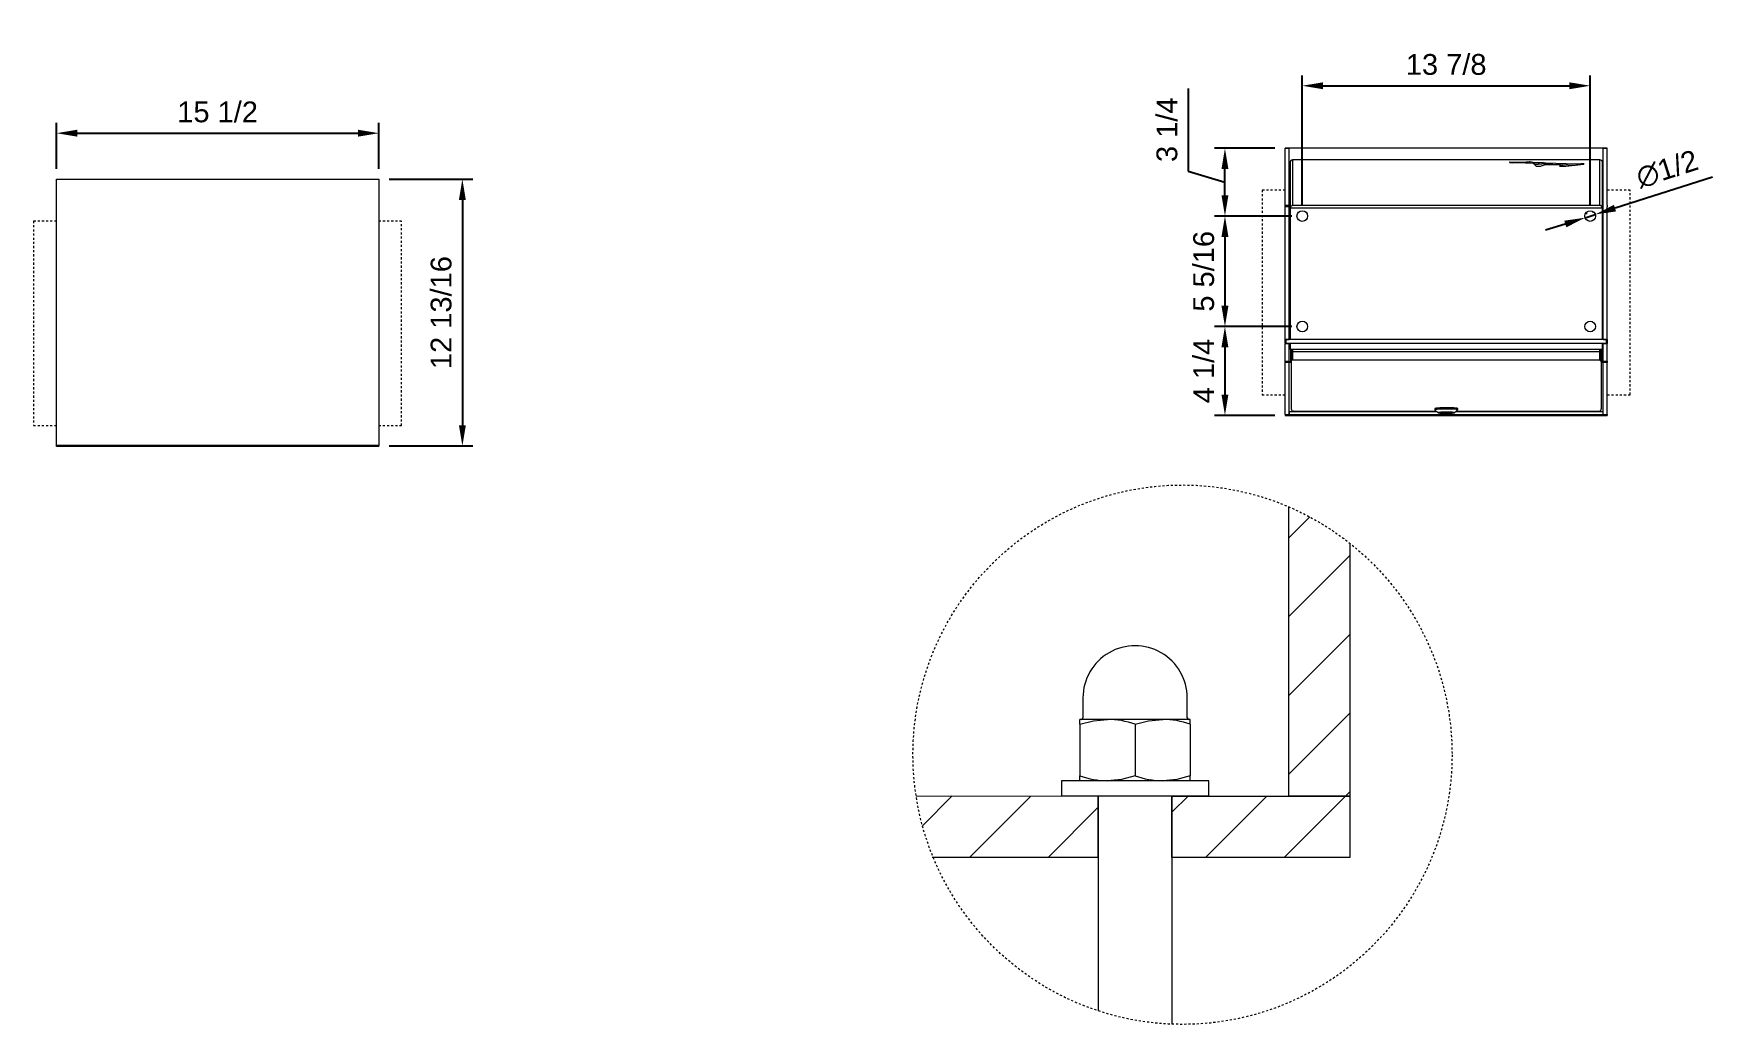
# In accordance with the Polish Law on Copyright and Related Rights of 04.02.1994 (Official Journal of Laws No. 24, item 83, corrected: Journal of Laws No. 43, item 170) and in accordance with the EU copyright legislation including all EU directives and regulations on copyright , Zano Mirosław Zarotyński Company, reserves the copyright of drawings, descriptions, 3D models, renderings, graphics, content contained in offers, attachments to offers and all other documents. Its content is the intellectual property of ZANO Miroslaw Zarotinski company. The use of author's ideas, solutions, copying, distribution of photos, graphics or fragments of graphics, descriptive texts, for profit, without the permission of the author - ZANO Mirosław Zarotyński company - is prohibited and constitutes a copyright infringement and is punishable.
# Model space of a CAD drawing. Header units: inches. Extents: x -3 to 170, y -19 to 107.
# Drawn here: x 2.7 to 83.6, y -19.3 to 28.4 of the extents above; entities that cross this region are included whole.
import ezdxf

# ---------------------------------------------------------------- set-up
doc = ezdxf.new("R2010")
doc.units = ezdxf.units.IN
doc.header["$PDSIZE"] = -1
doc.linetypes.add('HIDDEN', pattern=[1.905, 1.27, -0.635])
for name, color, linetype, lineweight in [('ZANO_R', 7, 'Continuous', 0), ('ZANO_R_przerywana', 250, 'HIDDEN', 0), ('ZANO_W', 1, 'Continuous', 0)]:
    doc.layers.add(name, color=color, linetype=linetype, lineweight=lineweight)
doc.styles.get("Standard").update_dxf_attribs({"font": 'ARIALUNI.TTF'})
doc.dimstyles.new('amerykanie', dxfattribs={"dimtxt": 50, "dimasz": 50, "dimexe": 0.5, "dimexo": 0.5, "dimgap": 1, "dimtad": 1, "dimdec": 0, "dimzin": 0, "dimlunit": 5, "dimtxsty": 'Standard', "dimcen": 0.09, "dimclrd": 1, "dimclre": 1, "dimclrt": 1, "dimazin": 0, "dimtfac": 1, "dimtdec": 0, "dimtmove": 0, "dimatfit": 3, "dimfxl": 1, "dimtzin": 0, "dimarcsym": 1})

# ---------------------------------------------------------------- blocks, each defined once
blk = doc.blocks.new('*D405')
at = {"layer": 'Defpoints', "color": 0}
for p in [(19.366, 23.595), (3.85, 21.38), (19.366, 21.38)]:
    blk.add_point(p, dxfattribs=at)
at = {"layer": 'ZANO_W', "color": 1, "lineweight": -2}
for p, q in [((3.85, 21.88), (3.85, 24.095)), ((4.85, 23.595), (18.366, 23.595)), ((19.366, 21.88), (19.366, 24.095))]:
    blk.add_line(p, q, dxfattribs=at)
at = {"layer": 'ZANO_W', "color": 1}
for points in [[(4.85, 23.762), (4.85, 23.429), (3.85, 23.595)], [(18.366, 23.429), (18.366, 23.762), (19.366, 23.595)]]:
    blk.add_solid(points, dxfattribs=at)
at = {"layer": 'ZANO_W', "color": 1, "insert": (11.608, 24.614), "char_height": 1, "attachment_point": 5}
blk.add_mtext('15 1/2', dxfattribs=at)
blk = doc.blocks.new('*D406')
at = {"layer": 'Defpoints', "color": 0}
for p in [(19.366, 21.38), (19.366, 8.544), (23.392, 8.544)]:
    blk.add_point(p, dxfattribs=at)
at = {"layer": 'ZANO_W', "color": 1, "lineweight": -2}
for p, q in [((19.866, 21.38), (23.892, 21.38)), ((23.392, 20.38), (23.392, 9.544)), ((19.866, 8.544), (23.892, 8.544))]:
    blk.add_line(p, q, dxfattribs=at)
at = {"layer": 'ZANO_W', "color": 1}
for points in [[(23.559, 20.38), (23.225, 20.38), (23.392, 21.38)], [(23.225, 9.544), (23.559, 9.544), (23.392, 8.544)]]:
    blk.add_solid(points, dxfattribs=at)
at = {"layer": 'ZANO_W', "color": 1, "insert": (22.373, 14.962), "char_height": 1, "attachment_point": 5, "rotation": 90}
blk.add_mtext('12 13/16', dxfattribs=at)
blk = doc.blocks.new('*D407')
at = {"layer": 'Defpoints', "color": 0}
for p in [(77.687, 25.878), (63.831, 19.607), (77.687, 19.607)]:
    blk.add_point(p, dxfattribs=at)
at = {"layer": 'ZANO_W', "color": 1, "lineweight": -2}
for p, q in [((63.831, 20.107), (63.831, 26.378)), ((64.831, 25.878), (76.687, 25.878)), ((77.687, 20.107), (77.687, 26.378))]:
    blk.add_line(p, q, dxfattribs=at)
at = {"layer": 'ZANO_W', "color": 1}
for points in [[(64.831, 26.044), (64.831, 25.711), (63.831, 25.878)], [(76.687, 25.711), (76.687, 26.044), (77.687, 25.878)]]:
    blk.add_solid(points, dxfattribs=at)
at = {"layer": 'ZANO_W', "color": 1, "insert": (70.759, 26.897), "char_height": 1, "attachment_point": 5}
blk.add_mtext('13 7/8', dxfattribs=at)
blk = doc.blocks.new('*D408')
at = {"layer": 'Defpoints', "color": 0}
for p in [(77.447, 19.529), (77.935, 19.685)]:
    blk.add_point(p, dxfattribs=at)
at = {"layer": 'ZANO_W', "color": 1, "lineweight": -2}
for p, q in [((83.577, 21.487), (78.887, 19.989)), ((77.447, 19.529), (77.935, 19.685)), ((76.494, 19.225), (75.542, 18.921))]:
    blk.add_line(p, q, dxfattribs=at)
at = {"layer": 'ZANO_W', "color": 1}
for points in [[(76.545, 19.066), (76.444, 19.384), (77.447, 19.529)], [(78.836, 20.148), (78.938, 19.831), (77.935, 19.685)]]:
    blk.add_solid(points, dxfattribs=at)
at = {"layer": 'ZANO_W', "color": 1, "insert": (81.399, 21.861), "char_height": 1, "attachment_point": 5, "rotation": 17.7088}
blk.add_mtext('∅1/2', dxfattribs=at)
blk = doc.blocks.new('*D409')
at = {"layer": 'Defpoints', "color": 0}
for p in [(63.831, 19.607), (60.107, 14.292), (63.828, 14.292)]:
    blk.add_point(p, dxfattribs=at)
at = {"layer": 'ZANO_W', "color": 1, "lineweight": -2}
for p, q in [((63.331, 19.607), (59.607, 19.607)), ((60.107, 18.607), (60.107, 15.292)), ((63.328, 14.292), (59.607, 14.292))]:
    blk.add_line(p, q, dxfattribs=at)
at = {"layer": 'ZANO_W', "color": 1}
for points in [[(60.274, 18.607), (59.94, 18.607), (60.107, 19.607)], [(59.94, 15.292), (60.274, 15.292), (60.107, 14.292)]]:
    blk.add_solid(points, dxfattribs=at)
at = {"layer": 'ZANO_W', "color": 1, "insert": (59.088, 16.949), "char_height": 1, "attachment_point": 5, "rotation": 90}
blk.add_mtext('5 5/16', dxfattribs=at)
blk = doc.blocks.new('*D410')
at = {"layer": 'Defpoints', "color": 0}
for p in [(63.831, 14.292), (60.107, 10.015), (63.004, 10.015)]:
    blk.add_point(p, dxfattribs=at)
at = {"layer": 'ZANO_W', "color": 1, "lineweight": -2}
for p, q in [((63.331, 14.292), (59.607, 14.292)), ((60.107, 13.292), (60.107, 11.015)), ((62.504, 10.015), (59.607, 10.015))]:
    blk.add_line(p, q, dxfattribs=at)
at = {"layer": 'ZANO_W', "color": 1}
for points in [[(60.274, 13.292), (59.94, 13.292), (60.107, 14.292)], [(59.94, 11.015), (60.274, 11.015), (60.107, 10.015)]]:
    blk.add_solid(points, dxfattribs=at)
at = {"layer": 'ZANO_W', "color": 1, "insert": (59.088, 12.153), "char_height": 1, "attachment_point": 5, "rotation": 90}
blk.add_mtext('4 1/4', dxfattribs=at)
blk = doc.blocks.new('*D411')
at = {"layer": 'Defpoints', "color": 0}
for p in [(60.107, 22.87), (63.004, 22.87), (63.831, 19.607)]:
    blk.add_point(p, dxfattribs=at)
at = {"layer": 'ZANO_W', "color": 1, "lineweight": -2}
for p, q in [((58.338, 25.75), (58.338, 21.77)), ((62.504, 22.87), (59.607, 22.87)), ((60.107, 20.607), (60.107, 21.87)), ((58.338, 21.77), (60.107, 21.239)), ((63.331, 19.607), (59.607, 19.607))]:
    blk.add_line(p, q, dxfattribs=at)
at = {"layer": 'ZANO_W', "color": 1}
for points in [[(60.274, 21.87), (59.94, 21.87), (60.107, 22.87)], [(59.94, 20.607), (60.274, 20.607), (60.107, 19.607)]]:
    blk.add_solid(points, dxfattribs=at)
at = {"layer": 'ZANO_W', "color": 1, "insert": (57.319, 23.76), "char_height": 1, "attachment_point": 5, "rotation": 90}
blk.add_mtext('3 1/4', dxfattribs=at)

msp = doc.modelspace()

# ---------------------------------------------------------------- linework, layer by layer
at = {"layer": 'ZANO_R'}
for p, q in [((63.00368, 22.87036), (63.00368, 22.86978)), ((78.5176, 22.87036), (63.00368, 22.87036)), ((63.00368, 22.86978), (63.20055, 22.86978)), ((63.00368, 20.12426), (63.00368, 22.86978)), ((63.20055, 20.12426), (63.20055, 22.86978)), ((78.32072, 22.86978), (78.5176, 22.86978)), ((78.32072, 20.12426), (78.32072, 22.86978)), ((78.5176, 22.86978), (78.5176, 22.87036)), ((78.5176, 20.12426), (78.5176, 22.86978)), ((63.23993, 22.19473), (63.23993, 20.00898)), ((78.16322, 22.31303), (63.35806, 22.31303)), ((63.35806, 22.31303), (63.35806, 22.31274)), ((63.35806, 22.31274), (63.35806, 20.12682)), ((78.16322, 22.31274), (63.35806, 22.31274)), ((73.82061, 22.20088), (74.24901, 22.20341)), ((73.82061, 22.19091), (73.82061, 22.20088)), ((74.50764, 22.16442), (73.94743, 22.17517)), ((74.24901, 22.20341), (74.43662, 22.20513)), ((74.24901, 22.16938), (74.24901, 22.20341)), ((74.43662, 22.20513), (74.7682, 22.23196)), ((74.43662, 22.16578), (74.43662, 22.20513)), ((74.8992, 22.13949), (74.50764, 22.16442)), ((74.59383, 22.15893), (74.7682, 22.17304)), ((74.7682, 22.23196), (74.80969, 22.22946)), ((74.7682, 22.17304), (74.7682, 22.23196)), ((74.7682, 22.17304), (74.80969, 22.17054)), ((74.80969, 22.22946), (74.94218, 22.2077)), ((74.80969, 22.17054), (74.80969, 22.22946)), ((74.80969, 22.17054), (74.94218, 22.14878)), ((75.42932, 22.18002), (74.8992, 22.13949)), ((74.94218, 22.2077), (75.42932, 22.18002)), ((74.94218, 22.14878), (74.94218, 22.2077)), ((74.94218, 22.14878), (74.98722, 22.14622)), ((75.54476, 22.17628), (74.96594, 22.13052)), ((74.96594, 22.13052), (75.08384, 22.00744)), ((75.54476, 22.11736), (75.01841, 22.07574)), ((75.08384, 22.00744), (75.30588, 22.00744)), ((75.30588, 22.00744), (75.53526, 22.09277)), ((75.53526, 22.09277), (76.38068, 22.07315)), ((75.54476, 22.17628), (77.0381, 22.11966)), ((75.54476, 22.11736), (75.54476, 22.17628)), ((75.54476, 22.11736), (76.97763, 22.06303)), ((76.38068, 22.07315), (76.2211, 22.00744)), ((76.2211, 22.00744), (76.51423, 22.00744)), ((76.38068, 22.01423), (76.36418, 22.00744)), ((76.38068, 22.01423), (76.38068, 22.07315)), ((76.51423, 22.00744), (77.382, 22.11154)), ((77.0381, 22.07028), (77.0381, 22.11966)), ((77.13822, 22.11991), (77.23502, 22.12424)), ((77.13822, 22.0823), (77.13822, 22.11991)), ((77.23502, 22.09391), (77.23502, 22.12424)), ((78.16322, 22.31274), (78.16322, 22.31303)), ((78.16322, 20.12682), (78.16322, 22.31274)), ((78.28135, 20.00898), (78.28135, 22.19473)), ((3.84983, 21.38009), (19.36594, 21.38009)), ((3.84983, 8.5648), (3.84983, 21.38009)), ((19.36594, 21.38009), (19.36594, 8.5648)), ((63.00368, 20.12426), (63.20055, 20.12426)), ((63.00368, 20.0457), (63.00368, 20.12426)), ((63.20055, 20.0457), (63.00368, 20.0457)), ((63.00368, 13.67447), (63.00368, 20.0457)), ((63.22024, 20.13485), (63.20055, 20.13485)), ((63.20055, 20.12426), (63.20055, 20.0457)), ((63.20055, 13.67447), (63.20055, 20.0457)), ((63.20055, 19.93797), (63.22024, 19.93797)), ((63.22024, 19.93797), (63.22024, 20.13485)), ((63.23993, 20.11516), (63.22024, 20.11516)), ((63.22024, 19.95766), (63.23993, 19.95766)), ((63.23993, 20.00898), (63.23993, 19.74641)), ((63.23993, 20.00898), (78.28135, 20.00898)), ((63.23993, 19.74641), (63.23993, 19.72883)), ((63.23993, 19.69829), (63.23993, 19.72883)), ((63.23993, 19.69829), (63.23993, 13.70094)), ((63.35806, 20.12682), (78.16322, 20.12682)), ((78.28135, 19.74641), (78.28135, 20.00898)), ((78.28135, 19.74641), (78.28135, 19.72883)), ((78.28135, 19.72883), (78.28135, 19.69829)), ((78.28135, 13.70094), (78.28135, 19.69829)), ((78.32072, 20.0457), (78.32072, 20.12426)), ((78.32072, 13.67447), (78.32072, 20.0457)), ((78.5176, 20.12426), (78.5176, 20.0457)), ((78.5176, 13.67447), (78.5176, 20.0457)), ((63.00368, 13.67447), (63.20055, 13.67447)), ((63.00368, 13.67447), (63.00368, 13.64663)), ((63.00368, 13.63313), (63.04305, 13.6725)), ((63.01718, 13.64663), (63.00368, 13.64663)), ((63.00368, 13.63313), (63.00368, 13.64663)), ((63.00368, 13.515), (63.00368, 13.63313)), ((63.04305, 13.47562), (63.00368, 13.515)), ((63.00368, 13.5015), (63.00368, 13.515)), ((63.00368, 13.5015), (63.01718, 13.5015)), ((63.00368, 13.5015), (63.00368, 13.47366)), ((63.00368, 13.47366), (63.20055, 13.47366)), ((63.00368, 12.63249), (63.00368, 13.47366)), ((63.04305, 13.6725), (63.04305, 13.47562)), ((78.47823, 13.6725), (63.04305, 13.6725)), ((78.47823, 13.47562), (63.04305, 13.47562)), ((63.20055, 13.67447), (63.20055, 13.6725)), ((63.20055, 13.47562), (63.20055, 13.47366)), ((63.20055, 12.63249), (63.20055, 13.47366)), ((63.23993, 13.45486), (63.20055, 13.45486)), ((63.27537, 13.19901), (63.20055, 13.19901)), ((63.23993, 13.70094), (63.23993, 13.6725)), ((63.23993, 13.47562), (63.23993, 13.45486)), ((63.23993, 13.45486), (63.23993, 13.19901)), ((63.27537, 12.90598), (63.27537, 13.19901)), ((63.29506, 13.17932), (63.29506, 12.90461)), ((63.29506, 13.14045), (63.29899, 13.14045)), ((63.29702, 13.01217), (63.29506, 13.01217)), ((63.29899, 13.00213), (63.29506, 13.00213)), ((63.29899, 13.0102), (63.29702, 13.01217)), ((63.29702, 13.00213), (63.29702, 13.01217)), ((63.35806, 13.1893), (63.29899, 13.1893)), ((63.29899, 13.1893), (63.29899, 13.0904)), ((63.29899, 13.0904), (63.35806, 13.0904)), ((63.29899, 13.0904), (63.29899, 12.66618)), ((63.35806, 13.0904), (63.35806, 13.1893)), ((63.35806, 13.14045), (63.36199, 13.14045)), ((63.35806, 13.0904), (63.35806, 12.66618)), ((63.35806, 13.0502), (63.36199, 13.0502)), ((63.36199, 13.00213), (63.35806, 13.00213)), ((78.15929, 13.18851), (63.36199, 13.18851)), ((63.36199, 13.18851), (63.36199, 13.07862)), ((63.36199, 12.66618), (63.36199, 13.07862)), ((78.15929, 13.07862), (63.36199, 13.07862)), ((78.15929, 13.18851), (78.15929, 13.07862)), ((78.15929, 13.14045), (78.16322, 13.14045)), ((78.15929, 12.66618), (78.15929, 13.07862)), ((78.16322, 13.00213), (78.15929, 13.00213)), ((78.22229, 13.1893), (78.16322, 13.1893)), ((78.16322, 13.0904), (78.16322, 13.1893)), ((78.22229, 13.0904), (78.16322, 13.0904)), ((78.16322, 13.0904), (78.16322, 12.66618)), ((78.22229, 13.1893), (78.22229, 13.0904)), ((78.22229, 13.14045), (78.22622, 13.14045)), ((78.22229, 13.0904), (78.22229, 12.66618)), ((78.22426, 13.01217), (78.22229, 13.0102)), ((78.22622, 13.00213), (78.22229, 13.00213)), ((78.22622, 13.01217), (78.22426, 13.01217)), ((78.22426, 13.01217), (78.22426, 13.00213)), ((78.22622, 12.58869), (78.22622, 13.17932)), ((78.32072, 13.19901), (78.24591, 13.19901)), ((78.24591, 13.19901), (78.24591, 12.569)), ((78.28135, 13.70094), (78.28135, 13.6725)), ((78.28135, 13.47562), (78.28135, 13.45486)), ((78.32072, 13.45486), (78.28135, 13.45486)), ((78.28135, 13.19901), (78.28135, 13.45486)), ((78.32072, 13.67447), (78.5176, 13.67447)), ((78.32072, 13.67447), (78.32072, 13.6725)), ((78.32072, 13.47562), (78.32072, 13.47366)), ((78.32072, 13.47366), (78.5176, 13.47366)), ((78.32072, 12.63249), (78.32072, 13.47366)), ((78.47823, 13.47562), (78.47823, 13.6725)), ((78.5176, 13.63313), (78.47823, 13.6725)), ((78.47823, 13.47562), (78.5176, 13.515)), ((78.5176, 13.64663), (78.5041, 13.64663)), ((78.5041, 13.5015), (78.5176, 13.5015)), ((78.5176, 13.67447), (78.5176, 13.64663)), ((78.5176, 13.63313), (78.5176, 13.64663)), ((78.5176, 13.63313), (78.5176, 13.515)), ((78.5176, 13.5015), (78.5176, 13.515)), ((78.5176, 13.5015), (78.5176, 13.47366)), ((78.5176, 12.63249), (78.5176, 13.47366)), ((63.00368, 12.63249), (63.20055, 12.63249)), ((63.00368, 12.55393), (63.00368, 12.63249)), ((63.20055, 12.55393), (63.00368, 12.55393)), ((63.00368, 10.05688), (63.00368, 12.55393)), ((63.20055, 12.63249), (63.20055, 12.55393)), ((63.20055, 12.569), (63.27537, 12.569)), ((63.20055, 10.05688), (63.20055, 12.55393)), ((63.27537, 12.569), (63.27537, 12.90598)), ((63.29506, 12.90461), (63.29506, 12.58869)), ((63.29506, 12.76588), (63.29899, 12.76588)), ((63.29506, 12.64598), (63.29702, 12.64598)), ((63.29506, 12.59104), (63.29702, 12.59104)), ((63.29702, 12.64598), (63.29702, 12.76588)), ((63.29702, 12.64598), (63.29899, 12.64795)), ((63.29702, 12.59104), (63.29702, 12.64598)), ((63.29899, 12.66618), (63.29899, 10.32664)), ((63.35806, 12.66618), (63.29899, 12.66618)), ((63.35806, 12.76588), (63.36199, 12.76588)), ((63.35806, 12.70701), (63.36199, 12.71095)), ((78.15929, 12.66618), (63.36199, 12.66618)), ((63.36444, 12.65794), (63.36444, 12.65794)), ((78.15684, 12.65794), (78.15684, 12.65794)), ((78.15929, 12.76588), (78.16322, 12.76588)), ((78.15929, 12.71095), (78.16322, 12.70701)), ((78.16322, 12.66618), (78.22229, 12.66618)), ((78.22229, 12.76588), (78.22622, 12.76588)), ((78.22229, 12.66618), (78.22229, 10.32664)), ((78.22229, 12.64795), (78.22426, 12.64598)), ((78.22426, 12.76588), (78.22426, 12.64598)), ((78.22426, 12.64598), (78.22622, 12.64598)), ((78.22426, 12.64598), (78.22426, 12.59104)), ((78.22426, 12.59104), (78.22622, 12.59104)), ((78.24591, 12.569), (78.32072, 12.569)), ((78.32072, 12.63249), (78.5176, 12.63249)), ((78.32072, 12.55393), (78.32072, 12.63249)), ((78.5176, 12.55393), (78.32072, 12.55393)), ((78.32072, 10.05688), (78.32072, 12.55393)), ((78.5176, 12.63249), (78.5176, 12.55393)), ((78.5176, 10.05688), (78.5176, 12.55393)), ((63.00368, 10.05688), (63.00368, 10.01479)), ((63.00368, 10.05688), (78.5176, 10.05688)), ((63.00368, 10.05688), (63.20055, 10.05688)), ((63.00368, 10.01479), (78.5176, 10.01479)), ((63.20055, 10.19421), (63.20055, 10.05688)), ((70.30977, 10.19421), (63.20055, 10.19421)), ((63.20055, 10.05688), (78.32072, 10.05688)), ((63.41712, 10.21182), (63.40672, 10.2123)), ((63.41318, 10.21153), (70.28987, 10.21153)), ((63.41712, 10.21182), (70.28954, 10.21182)), ((70.20938, 10.34202), (70.20938, 10.2831)), ((70.21115, 10.28002), (70.36814, 10.14342)), ((71.15313, 10.14342), (71.31013, 10.28002)), ((78.32072, 10.19421), (71.21151, 10.19421)), ((71.23141, 10.21153), (78.1081, 10.21153)), ((71.23174, 10.21182), (78.10416, 10.21182)), ((71.3119, 10.2831), (71.3119, 10.34202)), ((78.10416, 10.21182), (78.11456, 10.2123)), ((78.32072, 10.05688), (78.32072, 10.19421)), ((78.32072, 10.05688), (78.5176, 10.05688)), ((78.5176, 10.05688), (78.5176, 10.01479)), ((19.36594, 8.5648), (3.84983, 8.5648)), ((3.84983, 8.52271), (3.84983, 8.5648)), ((19.36594, 8.52271), (3.84983, 8.52271)), ((19.36594, 8.52271), (19.36594, 8.5648)), ((63.16437, 5.62228), (63.16437, -8.30314)), ((63.16437, 4.10259), (64.19092, 5.12915)), ((63.16437, 0.31401), (66.11753, 3.26716)), ((66.11753, 3.86525), (66.11753, -8.30314)), ((63.16437, -3.47458), (66.11753, -0.52142)), ((53.2713, -3.57809), (53.2713, -4.53786)), ((58.29165, -4.53786), (58.29165, -3.57809)), ((53.12363, -4.84909), (53.12363, -4.61169)), ((54.45254, -4.61169), (53.12363, -4.61169)), ((53.12363, -4.84909), (53.7747, -4.67685)), ((53.12363, -4.84909), (53.12363, -7.32747)), ((53.7747, -4.67685), (54.45254, -4.61169)), ((57.11039, -4.61169), (54.45254, -4.61169)), ((55.78147, -4.84909), (56.43254, -4.67685)), ((55.78147, -4.84909), (55.78147, -7.32747)), ((56.43254, -4.67685), (57.11039, -4.61169)), ((58.43932, -4.61169), (57.11039, -4.61169)), ((58.43932, -4.84909), (58.43932, -4.61169)), ((58.43932, -4.84909), (58.43932, -7.32747)), ((63.16437, -7.26317), (66.11753, -4.31001)), ((52.23768, -7.56485), (52.23768, -8.30314)), ((59.32525, -7.56485), (52.23768, -7.56485)), ((53.12363, -7.56485), (53.12363, -7.32747)), ((55.1304, -7.4997), (54.45254, -7.56485)), ((55.78147, -7.32747), (55.1304, -7.4997)), ((57.78823, -7.4997), (57.11039, -7.56485)), ((58.43932, -7.32747), (57.78823, -7.4997)), ((58.43932, -7.56485), (58.43932, -7.32747)), ((59.32525, -8.30314), (59.32525, -7.56485)), ((45.2368, -8.29652), (54.00958, -8.30314)), ((45.54251, -9.73067), (46.97634, -8.29685)), ((47.80547, -11.2563), (50.76154, -8.30024)), ((51.59406, -11.2563), (54.00958, -8.84078)), ((59.32525, -8.30314), (52.23768, -8.30314)), ((54.00958, -11.2563), (54.00958, -8.30314)), ((54.00958, -8.30314), (54.00958, -18.64175)), ((57.55337, -11.2563), (57.55337, -8.30314)), ((57.55337, -8.30314), (66.11753, -8.30314)), ((57.55337, -8.30314), (57.55337, -19.28096)), ((57.55337, -9.08558), (58.33581, -8.30314)), ((59.17124, -11.2563), (62.12439, -8.30314)), ((62.95982, -11.2563), (65.91298, -8.30314)), ((66.11753, -8.30314), (63.16437, -8.30314)), ((65.91298, -8.30314), (66.11753, -8.0986)), ((54.00958, -11.2563), (46.00509, -11.2563)), ((66.11753, -11.2563), (57.55337, -11.2563))]:
    msp.add_line(p, q, dxfattribs=at)
at = {"layer": 'ZANO_R', "flags": 128}
for points in [[(73.82061, 22.20088), (73.81469, 22.19735), (73.81527, 22.1938), (73.82234, 22.19029), (73.83578, 22.18686), (73.85538, 22.18359), (73.88081, 22.18051), (73.91166, 22.17769), (73.94743, 22.17517)], [(77.382, 22.11154), (77.39354, 22.11396), (77.39482, 22.11652), (77.38573, 22.11899), (77.36702, 22.12118), (77.3402, 22.12292), (77.30745, 22.12406), (77.27141, 22.12451), (77.23502, 22.12424)], [(77.49774, 19.7274), (77.47457, 19.72746), (77.47064, 19.72758)], [(70.88413, 10.37949), (70.79635, 10.38039), (70.70765, 10.38029), (70.62032, 10.3792), (70.53662, 10.37715), (70.45872, 10.37419), (70.38865, 10.37039), (70.3282, 10.36586), (70.27896, 10.36072), (70.2422, 10.35508), (70.21886, 10.34911), (70.20955, 10.34296), (70.20938, 10.34202)], [(70.88413, 10.32057), (70.79635, 10.32147), (70.70765, 10.32137), (70.62032, 10.32028), (70.53662, 10.31823), (70.45872, 10.31527), (70.38865, 10.31148), (70.3282, 10.30695), (70.27896, 10.3018), (70.2422, 10.29617), (70.21886, 10.2902), (70.20955, 10.28404), (70.21115, 10.28002)], [(70.84885, 10.17239), (70.77463, 10.17307), (70.6999, 10.17276), (70.62738, 10.17146), (70.55966, 10.16924), (70.49921, 10.16616), (70.44821, 10.16234), (70.40851, 10.15791), (70.38152, 10.15304), (70.36825, 10.1479), (70.36915, 10.14268), (70.3842, 10.13756), (70.41286, 10.13274), (70.45409, 10.12838), (70.50639, 10.12464), (70.56789, 10.12167), (70.63635, 10.11956), (70.70931, 10.11839), (70.78412, 10.1182), (70.85808, 10.11901), (70.92852, 10.12077), (70.99289, 10.12344), (71.04887, 10.12691), (71.09443, 10.13105), (71.12793, 10.13572), (71.14815, 10.14075), (71.15437, 10.14595), (71.14635, 10.15114), (71.1244, 10.15613), (71.08929, 10.16075), (71.04231, 10.16481), (70.98515, 10.16818), (70.91988, 10.17074), (70.84885, 10.17239)], [(70.83562, 10.16837), (70.76616, 10.16896), (70.69646, 10.16853), (70.62957, 10.1671), (70.56841, 10.16473), (70.51564, 10.16152), (70.47359, 10.15762), (70.44408, 10.1532), (70.4284, 10.14844), (70.42725, 10.14356), (70.44067, 10.13877), (70.46807, 10.13428), (70.50826, 10.13028), (70.55947, 10.12696), (70.61948, 10.12445), (70.68566, 10.12287), (70.75512, 10.12227), (70.82482, 10.1227), (70.89171, 10.12414), (70.95287, 10.12651), (71.00564, 10.12971), (71.04769, 10.13361), (71.0772, 10.13804), (71.09288, 10.1428), (71.09403, 10.14768), (71.08061, 10.15247), (71.05321, 10.15696), (71.01302, 10.16095), (70.96181, 10.16428), (70.9018, 10.16679), (70.83562, 10.16837)], [(71.3119, 10.34202), (71.31103, 10.34417), (71.29895, 10.3503), (71.27294, 10.35622), (71.23365, 10.36176), (71.18211, 10.3668), (71.11966, 10.3712), (71.0479, 10.37484), (70.96871, 10.37763), (70.88413, 10.37949)], [(71.31013, 10.28002), (71.31103, 10.28525), (71.29895, 10.29138), (71.27294, 10.2973), (71.23365, 10.30285), (71.18211, 10.30788), (71.11966, 10.31228), (71.0479, 10.31592), (70.96871, 10.31871), (70.88413, 10.32057)]]:
    msp.add_lwpolyline(points, dxfattribs=at)
at = {"layer": 'ZANO_R'}
msp.add_lwpolyline([(66.11753, -8.30314), (66.11753, -11.2563)], dxfattribs=at)
for centre in [(63.83056, 19.60726), (77.69072, 19.60726), (63.83056, 14.29157), (77.69072, 14.29157)]:
    msp.add_circle(centre, 0.25594, dxfattribs=at)
for centre, radius, start, end in [((63.35806, 22.19461), 0.11813, 90.0039543, 179.9434083), ((77.08491, 23.41308), 1.29427, 267.9271795, 272.3607301), ((78.16321, 22.19461), 0.11813, 0.0565917, 89.9960457), ((63.45385, 19.91267), 0.2346, 114.0989128, 155.7613474), ((77.5048, 20.0751), 0.34777, 268.8370961, 276.8334034), ((77.21674, 19.70433), 0.61081, 6.9259063, 12.4454616), ((77.784, 19.77324), 0.03938, 0, 6.9259063), ((78.06743, 19.91267), 0.2346, 24.2386526, 65.9010872), ((63.27537, 13.17932), 0.01969, 0, 90), ((78.24591, 13.17932), 0.01969, 90, 180), ((63.27537, 12.58869), 0.01969, 270, 0), ((78.24591, 12.58869), 0.01969, 180, 270), ((63.41446, 10.32726), 0.11547, 180.305075, 271.3195742), ((78.10682, 10.32726), 0.11547, 268.6804258, 359.694925), ((55.78147, -3.57808), 2.51018, 359.9997308, 180.0002692), ((53.19745, -4.53785), 0.07384, 270.0029354, 359.9902351), ((54.41857, -8.64031), 4.02876, 70.2269566, 89.5167659), ((57.07641, -8.64031), 4.02876, 70.2269566, 89.5167659), ((58.3655, -4.53785), 0.07384, 180.0097649, 269.9970646), ((54.48656, -3.53599), 4.029, 250.2279308, 269.5162644), ((57.1444, -3.53599), 4.029, 250.2279308, 269.5162644)]:
    msp.add_arc(centre, radius, start, end, dxfattribs=at)
at = {"layer": 'ZANO_R_przerywana', "ltscale": 0.05}
for p, q in [((63.00368, 20.8568), (61.90101, 20.8568)), ((61.90101, 20.8568), (61.90101, 11.01155)), ((79.62246, 20.8568), (78.51979, 20.8568)), ((79.62246, 11.01155), (79.62246, 20.8568)), ((3.84983, 19.36711), (2.74716, 19.36711)), ((2.74716, 19.36711), (2.74716, 9.52186)), ((20.46861, 19.36711), (19.36594, 19.36711)), ((20.46861, 9.52186), (20.46861, 19.36711)), ((61.90101, 11.01155), (63.00368, 11.01155)), ((78.51979, 11.01155), (79.62246, 11.01155)), ((2.74716, 9.52186), (3.84983, 9.52186)), ((19.36594, 9.52186), (20.46861, 9.52186))]:
    msp.add_line(p, q, dxfattribs=at)
at = {"layer": 'ZANO_R_przerywana', "color": 1, "ltscale": 0.05}
msp.add_circle((58.0631, -6.31208), 12.9789, dxfattribs=at)

# ---------------------------------------------------------------- dimensions: what is measured, and where the dimension line sits
at = {"layer": 'ZANO_W'}
for base, p1, p2, picture, middle in [((77.68717, 25.87761), (63.83056, 19.60726), (77.68717, 19.60726), '*D407', (70.75887, 26.89671)), ((19.36594, 23.59519), (3.84983, 21.38009), (19.36594, 21.38009), '*D405', (11.60789, 24.61429))]:
    dim = msp.add_linear_dim(base=base, p1=p1, p2=p2, dimstyle='amerykanie', override={"dimtxt": 1, "dimasz": 1, "dimgap": 0.5, "dimdec": 4, "dimaunit": 1, "dimadec": 1, "dimtdec": 4, "dimtmove": 1, "dimfrac": 2}, dxfattribs=at)
    dim.commit()
    dim.dimension.update_dxf_attribs({"geometry": picture, "text_midpoint": middle})
for base, p1, p2, picture, middle in [((60.10693, 22.87036), (63.83056, 19.60726), (63.00368, 22.87036), '*D411', (57.31873, 22.26954)), ((23.3921, 8.54375), (19.36594, 21.38009), (19.36594, 8.54375), '*D406', (22.37301, 14.96192)), ((60.10693, 14.29157), (63.83056, 19.60726), (63.8281, 14.29157), '*D409', (59.08783, 16.94941)), ((60.10693, 10.01479), (63.83056, 14.29157), (63.00368, 10.01479), '*D410', (59.08783, 12.15318))]:
    dim = msp.add_linear_dim(base=base, p1=p1, p2=p2, angle=90, dimstyle='amerykanie', override={"dimtxt": 1, "dimasz": 1, "dimgap": 0.5, "dimdec": 4, "dimaunit": 1, "dimadec": 1, "dimtdec": 4, "dimtmove": 1, "dimfrac": 2}, dxfattribs=at)
    dim.commit()
    dim.dimension.update_dxf_attribs({"geometry": picture, "text_midpoint": middle})
dim = msp.add_diameter_dim_2p(p1=(77.44691, 19.5294), p2=(77.93453, 19.68511), dimstyle='amerykanie', override={"dimtxt": 1, "dimasz": 1, "dimgap": 0.5, "dimdec": 4, "dimaunit": 1, "dimadec": 1, "dimtdec": 4, "dimtmove": 1, "dimfrac": 2}, dxfattribs=at)
dim.commit()
dim.dimension.update_dxf_attribs({"geometry": '*D408', "text_midpoint": (81.39861, 21.86101)})

doc.saveas('drawing.dxf')
